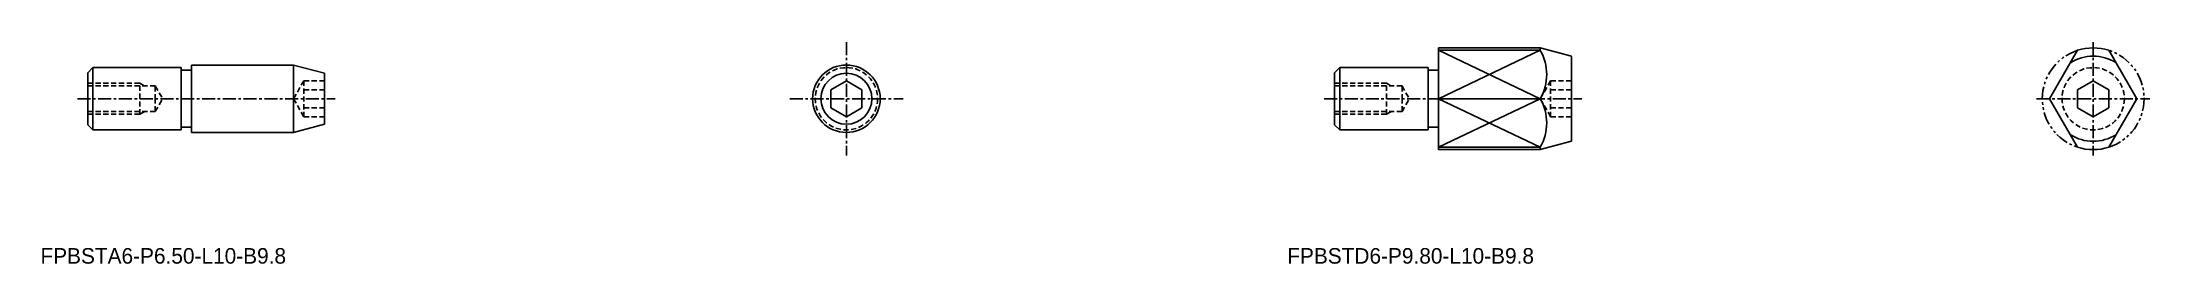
# Model space of a CAD drawing. Extents: x -1606 to -1403, y -600 to -373.
# Drawn here: x -1606 to -1403.1, y -394.6 to -373.2 of the extents above.
import ezdxf

# ---------------------------------------------------------------- set-up
doc = ezdxf.new("R2010")
doc.units = 0
for name, pattern in [('CENTER', [2, 1.25, -0.25, 0.25, -0.25]), ('DASHED', [0.75, 0.5, -0.25]), ('PHANTOM', [2.5, 1.25, -0.25, 0.25, -0.25, 0.25, -0.25])]:
    doc.linetypes.add(name, pattern=pattern)
doc.layers.get('0').update_dxf_attribs({"linetype": 'CONTINUOUS'})
doc.layers.add('CENTER', color=1, linetype='CENTER')

msp = doc.modelspace()

# ---------------------------------------------------------------- linework, layer by layer
at = {"color": 7, "linetype": 'CONTINUOUS'}
for p, q in [((-1471.6, -373.8), (-1461.8, -373.8)), ((-1471.6, -373.8), (-1471.6, -383.6)), ((-1461.8, -373.8), (-1458.8, -374.6)), ((-1458.8, -374.6), (-1458.8, -382.79)), ((-1412.77, -378.7), (-1410.08, -374.03)), ((-1404.38, -378.7), (-1407.08, -374.03)), ((-1601.1, -375.7), (-1601.6, -376.2)), ((-1601.6, -376.2), (-1601.6, -381.2)), ((-1601.1, -375.7), (-1592.6, -375.7)), ((-1601.1, -381.7), (-1601.1, -375.7)), ((-1592.6, -375.7), (-1592.6, -381.7)), ((-1592.6, -375.95), (-1591.6, -375.95)), ((-1591.6, -375.45), (-1591.6, -381.95)), ((-1591.6, -375.45), (-1581.8, -375.45)), ((-1581.8, -375.45), (-1578.8, -376.25)), ((-1578.8, -376.25), (-1578.8, -381.14)), ((-1481.1, -375.7), (-1481.6, -376.2)), ((-1481.6, -376.2), (-1481.6, -381.2)), ((-1481.1, -381.7), (-1481.1, -375.7)), ((-1481.1, -375.7), (-1472.6, -375.7)), ((-1472.6, -375.7), (-1472.6, -381.7)), ((-1472.6, -375.95), (-1471.6, -375.95)), ((-1412.77, -378.7), (-1410.08, -383.36)), ((-1404.38, -378.7), (-1407.08, -383.36)), ((-1601.6, -381.2), (-1601.1, -381.7)), ((-1581.8, -381.95), (-1578.8, -381.14)), ((-1481.6, -381.2), (-1481.1, -381.7)), ((-1601.1, -381.7), (-1592.6, -381.7)), ((-1592.6, -381.45), (-1591.6, -381.45)), ((-1591.6, -381.95), (-1581.8, -381.95)), ((-1481.1, -381.7), (-1472.6, -381.7)), ((-1472.6, -381.45), (-1471.6, -381.45)), ((-1461.8, -383.6), (-1458.8, -382.79)), ((-1471.6, -383.6), (-1461.8, -383.6))]:
    msp.add_line(p, q, dxfattribs=at)
at = {"color": 3, "linetype": 'CONTINUOUS'}
for p, q in [((-1471.6, -374.03), (-1461.8, -378.7)), ((-1461.8, -374.03), (-1471.6, -378.7)), ((-1461.8, -383.36), (-1471.6, -378.7)), ((-1471.6, -383.36), (-1461.8, -378.7))]:
    msp.add_line(p, q, dxfattribs=at)
for p, q in [((-1461.8, -374.03), (-1471.6, -374.03)), ((-1461.8, -374.03), (-1461.8, -373.8)), ((-1530.08, -377.83), (-1530.08, -379.56)), ((-1527.08, -377.83), (-1527.08, -379.56)), ((-1461.8, -378.7), (-1471.6, -378.7)), ((-1410.08, -377.83), (-1410.08, -379.56)), ((-1407.08, -377.83), (-1407.08, -379.56)), ((-1461.8, -383.36), (-1471.6, -383.36)), ((-1461.8, -383.36), (-1461.8, -383.6))]:
    msp.add_line(p, q)
at = {"color": 3, "linetype": 'DASHED'}
for p, q in [((-1601.6, -377.2), (-1596.6, -377.2)), ((-1596.6, -377.2), (-1596.13, -377.47)), ((-1596.6, -380.2), (-1596.6, -377.2)), ((-1580.8, -376.97), (-1581.8, -378.7)), ((-1580.8, -376.97), (-1580.8, -380.43)), ((-1578.8, -376.97), (-1580.8, -376.97)), ((-1481.6, -377.2), (-1476.6, -377.2)), ((-1476.6, -380.2), (-1476.6, -377.2)), ((-1476.6, -377.2), (-1476.13, -377.47)), ((-1460.8, -376.97), (-1461.8, -378.7)), ((-1458.8, -376.97), (-1460.8, -376.97)), ((-1460.8, -376.97), (-1460.8, -380.43)), ((-1601.6, -377.47), (-1595.1, -377.47)), ((-1595.1, -377.47), (-1594.39, -378.7)), ((-1595.1, -377.5), (-1595.1, -378.7)), ((-1595.1, -379.93), (-1594.39, -378.7)), ((-1595.1, -379.9), (-1595.1, -378.7)), ((-1580.8, -380.43), (-1581.8, -378.7)), ((-1578.8, -377.83), (-1580.8, -377.83)), ((-1481.6, -377.47), (-1475.1, -377.47)), ((-1475.1, -377.47), (-1474.39, -378.7)), ((-1475.1, -377.5), (-1475.1, -378.7)), ((-1475.1, -379.9), (-1475.1, -378.7)), ((-1475.1, -379.93), (-1474.39, -378.7)), ((-1460.8, -380.43), (-1461.8, -378.7)), ((-1458.8, -377.83), (-1460.8, -377.83)), ((-1601.6, -379.93), (-1595.1, -379.93)), ((-1601.6, -380.2), (-1596.6, -380.2)), ((-1596.6, -380.2), (-1596.13, -379.93)), ((-1578.8, -379.56), (-1580.8, -379.56)), ((-1578.8, -380.43), (-1580.8, -380.43)), ((-1481.6, -379.93), (-1475.1, -379.93)), ((-1481.6, -380.2), (-1476.6, -380.2)), ((-1476.6, -380.2), (-1476.13, -379.93)), ((-1458.8, -379.56), (-1460.8, -379.56)), ((-1458.8, -380.43), (-1460.8, -380.43))]:
    msp.add_line(p, q, dxfattribs=at)
at = {"linetype": 'CONTINUOUS'}
for p, q in [((-1581.8, -375.45), (-1581.8, -381.95)), ((-1528.58, -376.97), (-1530.08, -377.83)), ((-1528.58, -376.97), (-1527.08, -377.83)), ((-1408.58, -376.97), (-1410.08, -377.83)), ((-1408.58, -376.97), (-1407.08, -377.83)), ((-1530.08, -379.56), (-1528.58, -380.43)), ((-1527.08, -379.56), (-1528.58, -380.43)), ((-1410.08, -379.56), (-1408.58, -380.43)), ((-1407.08, -379.56), (-1408.58, -380.43))]:
    msp.add_line(p, q, dxfattribs=at)
for radius in [3.25, 2.45]:
    msp.add_circle((-1528.58, -378.7), radius, dxfattribs=at)
at = {"color": 3, "linetype": 'DASHED'}
for centre in [(-1528.58, -378.7), (-1408.58, -378.7)]:
    msp.add_circle(centre, 3, dxfattribs=at)
at = {"color": 7, "linetype": 'CONTINUOUS'}
for centre in [(-1465.89, -376.37), (-1465.89, -381.03)]:
    msp.add_arc(centre, 4.71, 330.3291, 29.6709, dxfattribs=at)
at = {"color": 3, "linetype": 'PHANTOM'}
for start, end in [(107.8257, 252.1743), (287.8257, 72.1743)]:
    msp.add_arc((-1408.58, -378.7), 4.9, start, end, dxfattribs=at)
at = {"linetype": 'CONTINUOUS'}
for radius, start, end in [(4.1, 57.5579, 122.4421), (4.9, 72.1743, 107.8257), (4.1, 237.5579, 302.4421), (4.9, 252.1743, 287.8257)]:
    msp.add_arc((-1408.58, -378.7), radius, start, end, dxfattribs=at)
at = {"color": 7, "linetype": 'CONTINUOUS'}
for p in [(-1601.6, -378.7), (-1481.6, -378.7)]:
    msp.add_point(p, dxfattribs=at)
at = {"layer": 'CENTER', "color": 1, "linetype": 'CENTER'}
for p, q in [((-1528.58, -373.25), (-1528.58, -384.15)), ((-1408.58, -373.25), (-1408.58, -384.15)), ((-1602.6, -378.7), (-1577.8, -378.7)), ((-1534.03, -378.7), (-1523.13, -378.7)), ((-1482.6, -378.7), (-1457.8, -378.7)), ((-1414.03, -378.7), (-1403.13, -378.7))]:
    msp.add_line(p, q, dxfattribs=at)

# ---------------------------------------------------------------- texts
for s, p in [('FPBSTA6-P6.50-L10-B9.8', (-1606.15, -394.58)), ('FPBSTD6-P9.80-L10-B9.8', (-1486.15, -394.58))]:
    msp.add_text(s, height=1.5).set_placement(p)

doc.saveas('drawing.dxf')
